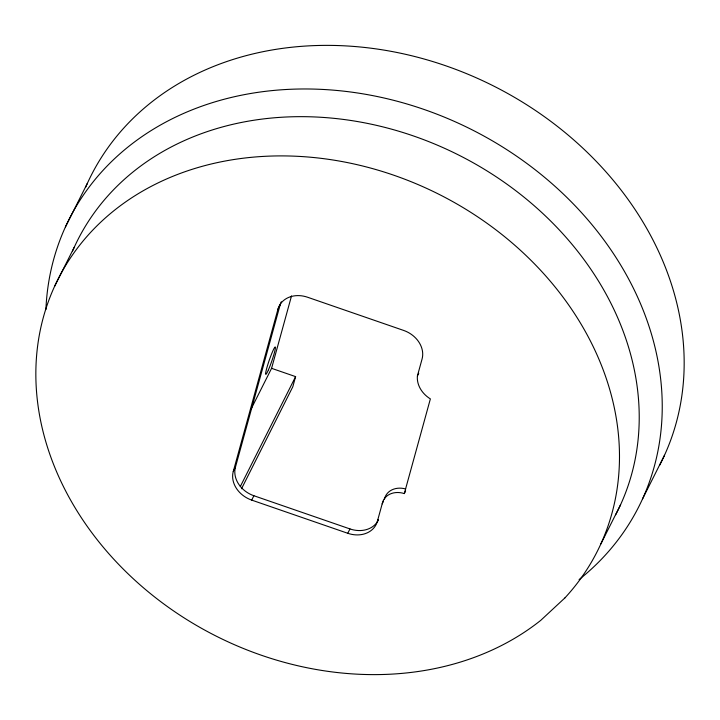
<?xml version="1.0" encoding="UTF-8"?>
<svg xmlns="http://www.w3.org/2000/svg" width="720" height="720" viewBox="0 0 720 720"><rect width="100%" height="100%" fill="white"/><g stroke="black" fill="none" stroke-linecap="round" stroke-linejoin="round"><path stroke-width="1.08" d="M378.261 519.561L377.379 521.307A25.524 20.907 26.7 0 1 347.778 533.286L251.694 500.094A25.524 20.907 26.7 0 1 233.262 471.51L277.947 309.222L280.143 304.857A25.524 20.907 26.7 0 1 281.313 301.788M233.262 471.51L235.449 467.145L280.143 304.857M250.857 409.527L271.584 368.325L291.528 295.902M271.584 368.325L295.605 376.623L292.806 386.766L241.524 488.745M377.379 521.307L382.176 503.883L383.499 501.273M382.176 503.883A19.26 15.777 26.7 0 1 404.307 493.578L430.371 398.907A25.767 21.105 26.7 0 1 417.42 375.885L422.073 359.01A25.524 20.907 26.7 0 0 403.632 330.426L307.557 297.234A25.524 20.907 26.7 0 0 277.947 309.222M65.403 226.998L87.327 183.402M54.486 286.56L74.214 247.329M240.291 486.594L295.605 376.623M251.694 500.094L253.89 495.738A25.524 20.907 26.7 0 1 235.449 467.145M417.42 375.885L418.743 373.275M347.778 533.286L349.965 528.93A25.524 20.907 26.7 0 0 378.405 520.02M404.307 493.578L405.621 490.959M600.849 543.96L620.586 504.72M642.555 498.897L664.479 455.301M253.89 495.738L349.965 528.93M45.909 309.573A319.041 261.351 26.7 0 1 472.365 129.951A319.041 261.351 26.7 0 1 579.096 579.573M85.545 187.434A319.041 261.351 26.7 0 1 487.971 83.223A319.041 261.351 26.7 0 1 659.646 465.21M72.414 251.406A302.031 247.41 26.7 0 1 453.726 152.604A302.031 247.41 26.7 0 1 615.672 514.746M384.372 499.527A19.26 15.777 26.7 0 1 405.675 488.97M564.975 597.852L540.774 620.334A302.031 247.41 26.7 0 1 52.425 461.412A302.031 247.41 26.7 0 1 368.739 167.562A302.031 247.41 26.7 0 1 564.975 597.852M268.434 369.819A14.463 1.341 -70.9 0 0 275.4 347.265A14.463 1.341 -70.9 0 0 267.741 364.824A14.463 1.341 -70.9 0 0 268.434 369.819"/></g></svg>
